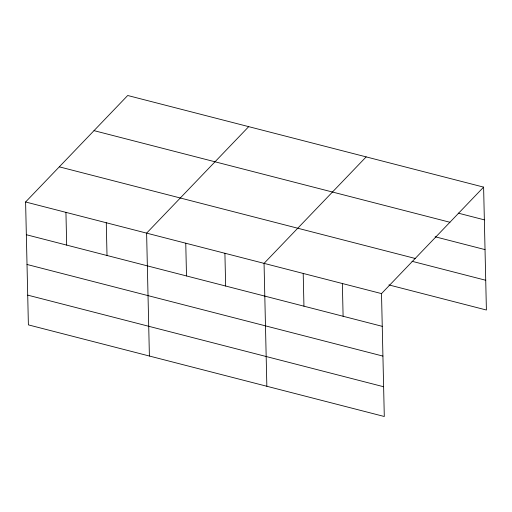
<?xml version="1.0" encoding="UTF-8"?>
<svg xmlns="http://www.w3.org/2000/svg" width="512" height="512" viewBox="0 0 512 512"><rect width="100%" height="100%" fill="white"/><g stroke="black" fill="none" stroke-linecap="round" stroke-linejoin="round"><path stroke-width="0.77" d="M483.61 187.117L381.51 293.6L384.294 416.499L28.39 324.883L25.6 201.984L127.706 95.501L483.61 187.117L486.4 310.016L388.909 284.922M248.71 126.65L146.611 233.133L149.395 356.032M366.163 156.883L264.058 263.366L266.848 386.266M458.253 213.139L484.352 219.859M94.01 130.637L449.92 222.259M435.13 236.768L485.03 249.613M59.296 166.842L415.2 258.464M412.032 261.293L485.728 280.262M25.6 201.984L381.51 293.6M26.342 234.72L382.253 326.342M27.021 264.474L382.925 356.096M27.712 295.13L383.622 386.746M342.362 283.526L343.104 316.262M303.206 273.446L303.949 306.182M224.909 253.293L225.651 286.029M185.76 243.213L186.502 275.949M106.272 222.752L107.014 255.488M65.939 212.365L66.682 245.107"/></g></svg>
